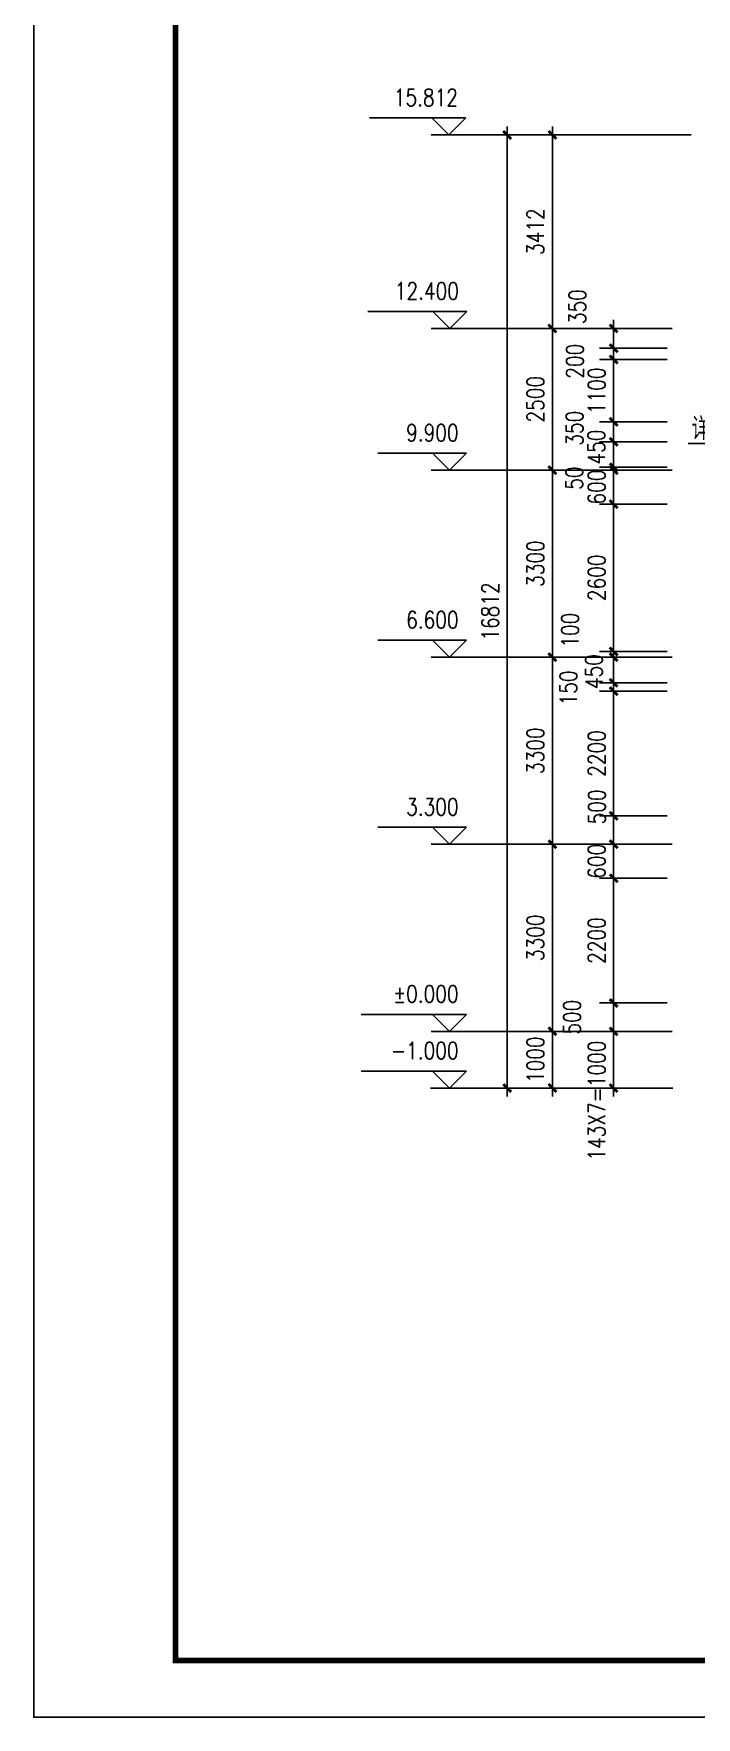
# Model space of a CAD drawing. Extents: x 12400 to 217743, y 90685 to 209848.
# Drawn here: x 12405 to 24093, y 136580 to 166280 of the extents above; entities that cross this region are included whole.
import ezdxf
from ezdxf.enums import TextEntityAlignment as Align

# ---------------------------------------------------------------- set-up
doc = ezdxf.new("R2010")
doc.units = 0
doc.header["$LTSCALE"] = 200
doc.layers.get('0').update_dxf_attribs({"linetype": 'CONTINUOUS'})
doc.layers.get('DEFPOINTS').update_dxf_attribs({"linetype": 'CONTINUOUS'})
for name, color, linetype in [('BZ', 11, 'CONTINUOUS'), ('PUB_DIM', 3, 'CONTINUOUS'), ('PUB_TITLE', 143, 'CONTINUOUS')]:
    doc.layers.add(name, color=color, linetype=linetype)
doc.styles.add('DIM_FONT', font='SIMPLEX', dxfattribs={"width": 0.8})
doc.styles.add('HZ', font='txt', dxfattribs={"bigfont": 'hztxt'})
doc.dimstyles.new('AXIS', dxfattribs={"dimtxt": 300, "dimasz": 1, "dimexe": 250, "dimexo": 300, "dimgap": 150, "dimtad": 1, "dimdec": 0, "dimzin": 0, "dimdsep": 46, "dimtxsty": 'DIM_FONT', "dimblk": '_DIMX', "dimblk1": '_DIMX', "dimblk2": '_DIMX', "dimcen": 2.5, "dimse1": 1, "dimse2": 1, "dimclrt": 7, "dimadec": 0, "dimazin": 0, "dimtfac": 1, "dimtdec": 0, "dimtix": 1, "dimtmove": 2, "dimatfit": 3, "dimldrblk": '_DIMX', "dimfxl": 0, "dimtolj": 1, "dimtzin": 0, "dimarcsym": 0})
doc.dimstyles.new('DIMN', dxfattribs={"dimtxt": 300, "dimasz": 1, "dimexe": 250, "dimexo": 300, "dimgap": 150, "dimtad": 1, "dimdec": 0, "dimzin": 0, "dimdsep": 46, "dimtxsty": 'DIM_FONT', "dimblk": '_DIMX', "dimblk1": '_DIMX', "dimblk2": '_DIMX', "dimcen": 2.5, "dimclrt": 7, "dimadec": 0, "dimazin": 0, "dimtfac": 1, "dimtdec": 0, "dimtix": 1, "dimtmove": 2, "dimatfit": 3, "dimldrblk": '_DIMX', "dimfxl": 0, "dimtolj": 1, "dimtzin": 0, "dimarcsym": 0})

# ---------------------------------------------------------------- blocks, each defined once
blk = doc.blocks.new('_DIMX')
blk.add_line((-150, 0), (150, 0))
at = {"const_width": 50}
blk.add_lwpolyline([(-70, -70), (70, 70)], dxfattribs=at)
blk = doc.blocks.new('*D2310')
at = {"layer": 'DEFPOINTS', "color": 0}
for p in [(20554, 161081), (20554, 158581), (21554, 158581)]:
    blk.add_point(p, dxfattribs=at)
at = {"layer": 'PUB_DIM', "color": 0, "lineweight": -2}
blk.add_line((21554, 161080), (21554, 158582), dxfattribs=at)
for p, rotation in [((21554, 161081), 90), ((21554, 158581), 270)]:
    blk.add_blockref('_DIMX', p, dxfattribs=dict(at, rotation=rotation))
at = {"layer": 'PUB_DIM', "color": 7, "insert": (21254, 159831), "char_height": 300, "attachment_point": 5, "rotation": 90, "style": 'DIM_FONT'}
blk.add_mtext('\\A1;2500', dxfattribs=at)
blk = doc.blocks.new('*D2311')
at = {"layer": 'DEFPOINTS', "color": 0}
for p in [(20554, 158581), (20554, 155281), (21554, 155281)]:
    blk.add_point(p, dxfattribs=at)
at = {"layer": 'PUB_DIM', "color": 0, "lineweight": -2}
blk.add_line((21554, 158580), (21554, 155282), dxfattribs=at)
for p, rotation in [((21554, 158581), 90), ((21554, 155281), 270)]:
    blk.add_blockref('_DIMX', p, dxfattribs=dict(at, rotation=rotation))
at = {"layer": 'PUB_DIM', "color": 7, "insert": (21254, 156931), "char_height": 300, "attachment_point": 5, "rotation": 90, "style": 'DIM_FONT'}
blk.add_mtext('\\A1;3300', dxfattribs=at)
blk = doc.blocks.new('*D2312')
at = {"layer": 'DEFPOINTS', "color": 0}
for p in [(20554, 155281), (20554, 151981), (21554, 151981)]:
    blk.add_point(p, dxfattribs=at)
at = {"layer": 'PUB_DIM', "color": 0, "lineweight": -2}
blk.add_line((21554, 155280), (21554, 151982), dxfattribs=at)
for p, rotation in [((21554, 155281), 90), ((21554, 151981), 270)]:
    blk.add_blockref('_DIMX', p, dxfattribs=dict(at, rotation=rotation))
at = {"layer": 'PUB_DIM', "color": 7, "insert": (21254, 153631), "char_height": 300, "attachment_point": 5, "rotation": 90, "style": 'DIM_FONT'}
blk.add_mtext('\\A1;3300', dxfattribs=at)
blk = doc.blocks.new('*D2313')
at = {"layer": 'DEFPOINTS', "color": 0}
for p in [(20554, 151981), (20554, 148681), (21554, 148681)]:
    blk.add_point(p, dxfattribs=at)
at = {"layer": 'PUB_DIM', "color": 0, "lineweight": -2}
blk.add_line((21554, 151980), (21554, 148682), dxfattribs=at)
for p, rotation in [((21554, 151981), 90), ((21554, 148681), 270)]:
    blk.add_blockref('_DIMX', p, dxfattribs=dict(at, rotation=rotation))
at = {"layer": 'PUB_DIM', "color": 7, "insert": (21254, 150331), "char_height": 300, "attachment_point": 5, "rotation": 90, "style": 'DIM_FONT'}
blk.add_mtext('\\A1;3300', dxfattribs=at)
blk = doc.blocks.new('*D2314')
at = {"layer": 'DEFPOINTS', "color": 0}
for p in [(23505, 164493), (20758, 147681), (23137, 147681)]:
    blk.add_point(p, dxfattribs=at)
at = {"layer": 'PUB_DIM', "color": 0, "lineweight": -2}
blk.add_line((20758, 164492), (20758, 147682), dxfattribs=at)
for p, rotation in [((20758, 164493), 90), ((20758, 147681), 270)]:
    blk.add_blockref('_DIMX', p, dxfattribs=dict(at, rotation=rotation))
at = {"layer": 'PUB_DIM', "color": 7, "insert": (20458, 156087), "char_height": 300, "attachment_point": 5, "rotation": 90, "style": 'DIM_FONT'}
blk.add_mtext('\\A1;16812', dxfattribs=at)
blk = doc.blocks.new('*D2315')
at = {"layer": 'DEFPOINTS', "color": 0}
for p in [(23578, 161081), (22635, 160731), (23578, 160731)]:
    blk.add_point(p, dxfattribs=at)
at = {"layer": 'PUB_DIM', "color": 0, "lineweight": -2}
for p, q in [((23578, 161081), (22385, 161081)), ((22635, 161080), (22635, 160732)), ((23578, 160731), (22385, 160731))]:
    blk.add_line(p, q, dxfattribs=at)
for p, rotation in [((22635, 161081), 90), ((22635, 160731), 270)]:
    blk.add_blockref('_DIMX', p, dxfattribs=dict(at, rotation=rotation))
at = {"layer": 'PUB_DIM', "color": 7, "insert": (21996, 161463), "char_height": 300, "attachment_point": 5, "rotation": 90, "style": 'DIM_FONT'}
blk.add_mtext('\\A1;350', dxfattribs=at)
blk = doc.blocks.new('*D2316')
at = {"layer": 'DEFPOINTS', "color": 0}
for p in [(23578, 158581), (22635, 157981), (23578, 157981)]:
    blk.add_point(p, dxfattribs=at)
at = {"layer": 'PUB_DIM', "color": 0, "lineweight": -2}
for p, q in [((23578, 158581), (22385, 158581)), ((22635, 158582), (22635, 158583)), ((22635, 158581), (22635, 157981)), ((23578, 157981), (22385, 157981)), ((22635, 157980), (22635, 157979))]:
    blk.add_line(p, q, dxfattribs=at)
for p, rotation in [((22635, 158581), 270), ((22635, 157981), 90)]:
    blk.add_blockref('_DIMX', p, dxfattribs=dict(at, rotation=rotation))
at = {"layer": 'PUB_DIM', "color": 7, "insert": (22335, 158281), "char_height": 300, "attachment_point": 5, "rotation": 90, "style": 'DIM_FONT'}
blk.add_mtext('\\A1;600', dxfattribs=at)
blk = doc.blocks.new('*D2317')
at = {"layer": 'DEFPOINTS', "color": 0}
for p in [(23578, 155281), (22635, 154831), (23578, 154831)]:
    blk.add_point(p, dxfattribs=at)
at = {"layer": 'PUB_DIM', "color": 0, "lineweight": -2}
for p, q in [((23578, 155281), (22385, 155281)), ((22635, 155280), (22635, 154832)), ((23578, 154831), (22385, 154831))]:
    blk.add_line(p, q, dxfattribs=at)
for p, rotation in [((22635, 155281), 90), ((22635, 154831), 270)]:
    blk.add_blockref('_DIMX', p, dxfattribs=dict(at, rotation=rotation))
at = {"layer": 'PUB_DIM', "color": 7, "insert": (22286, 155026), "char_height": 300, "attachment_point": 5, "rotation": 90, "style": 'DIM_FONT'}
blk.add_mtext('\\A1;450', dxfattribs=at)
blk = doc.blocks.new('*D2318')
at = {"layer": 'DEFPOINTS', "color": 0}
for p in [(23578, 151981), (22635, 151381), (23578, 151381)]:
    blk.add_point(p, dxfattribs=at)
at = {"layer": 'PUB_DIM', "color": 0, "lineweight": -2}
for p, q in [((23578, 151981), (22385, 151981)), ((22635, 151982), (22635, 151983)), ((22635, 151981), (22635, 151381)), ((23578, 151381), (22385, 151381)), ((22635, 151380), (22635, 151379))]:
    blk.add_line(p, q, dxfattribs=at)
for p, rotation in [((22635, 151981), 270), ((22635, 151381), 90)]:
    blk.add_blockref('_DIMX', p, dxfattribs=dict(at, rotation=rotation))
at = {"layer": 'PUB_DIM', "color": 7, "insert": (22335, 151681), "char_height": 300, "attachment_point": 5, "rotation": 90, "style": 'DIM_FONT'}
blk.add_mtext('\\A1;600', dxfattribs=at)
blk = doc.blocks.new('*D2319')
at = {"layer": 'DEFPOINTS', "color": 0}
for p in [(21554, 164493), (23864, 164493), (20554, 161081)]:
    blk.add_point(p, dxfattribs=at)
at = {"layer": 'PUB_DIM', "color": 0, "lineweight": -2}
for p, q in [((23864, 164493), (21304, 164493)), ((21554, 161082), (21554, 164492)), ((20554, 161081), (21804, 161081))]:
    blk.add_line(p, q, dxfattribs=at)
for p, rotation in [((21554, 164493), 90), ((21554, 161081), 270)]:
    blk.add_blockref('_DIMX', p, dxfattribs=dict(at, rotation=rotation))
at = {"layer": 'PUB_DIM', "color": 7, "insert": (21254, 162787), "char_height": 300, "attachment_point": 5, "rotation": 90, "style": 'DIM_FONT'}
blk.add_mtext('\\A1;3412', dxfattribs=at)
blk = doc.blocks.new('*D2320')
at = {"layer": 'DEFPOINTS', "color": 0}
for p in [(23578, 160731), (22635, 160531), (23578, 160531)]:
    blk.add_point(p, dxfattribs=at)
at = {"layer": 'PUB_DIM', "color": 0, "lineweight": -2}
for p, q in [((23578, 160731), (22385, 160731)), ((22635, 160732), (22635, 160733)), ((22635, 160731), (22635, 160531)), ((23578, 160531), (22385, 160531)), ((22635, 160530), (22635, 160529))]:
    blk.add_line(p, q, dxfattribs=at)
for p, rotation in [((22635, 160731), 270), ((22635, 160531), 90)]:
    blk.add_blockref('_DIMX', p, dxfattribs=dict(at, rotation=rotation))
at = {"layer": 'PUB_DIM', "color": 7, "insert": (21951, 160502), "char_height": 300, "attachment_point": 5, "rotation": 90, "style": 'DIM_FONT'}
blk.add_mtext('\\A1;200', dxfattribs=at)
blk = doc.blocks.new('*D2321')
at = {"layer": 'DEFPOINTS', "color": 0}
for p in [(23578, 157981), (22635, 155381), (23578, 155381)]:
    blk.add_point(p, dxfattribs=at)
at = {"layer": 'PUB_DIM', "color": 0, "lineweight": -2}
for p, q in [((23578, 157981), (22385, 157981)), ((22635, 157980), (22635, 155382)), ((23578, 155381), (22385, 155381))]:
    blk.add_line(p, q, dxfattribs=at)
for p, rotation in [((22635, 157981), 90), ((22635, 155381), 270)]:
    blk.add_blockref('_DIMX', p, dxfattribs=dict(at, rotation=rotation))
at = {"layer": 'PUB_DIM', "color": 7, "insert": (22335, 156681), "char_height": 300, "attachment_point": 5, "rotation": 90, "style": 'DIM_FONT'}
blk.add_mtext('\\A1;2600', dxfattribs=at)
blk = doc.blocks.new('*D2322')
at = {"layer": 'DEFPOINTS', "color": 0}
for p in [(23578, 155381), (22635, 155281), (23578, 155281)]:
    blk.add_point(p, dxfattribs=at)
at = {"layer": 'PUB_DIM', "color": 0, "lineweight": -2}
for p, q in [((23578, 155381), (22385, 155381)), ((22635, 155382), (22635, 155383)), ((22635, 155381), (22635, 155281)), ((23578, 155281), (22385, 155281)), ((22635, 155280), (22635, 155279))]:
    blk.add_line(p, q, dxfattribs=at)
for p, rotation in [((22635, 155381), 270), ((22635, 155281), 90)]:
    blk.add_blockref('_DIMX', p, dxfattribs=dict(at, rotation=rotation))
at = {"layer": 'PUB_DIM', "color": 7, "insert": (21866, 155757), "char_height": 300, "attachment_point": 5, "rotation": 90, "style": 'DIM_FONT'}
blk.add_mtext('\\A1;100', dxfattribs=at)
blk = doc.blocks.new('*D2323')
at = {"layer": 'DEFPOINTS', "color": 0}
for p in [(23578, 154831), (22635, 154681), (23578, 154681)]:
    blk.add_point(p, dxfattribs=at)
at = {"layer": 'PUB_DIM', "color": 0, "lineweight": -2}
for p, q in [((23578, 154831), (22385, 154831)), ((22635, 154832), (22635, 154833)), ((22635, 154831), (22635, 154681)), ((23578, 154681), (22385, 154681)), ((22635, 154680), (22635, 154679))]:
    blk.add_line(p, q, dxfattribs=at)
for p, rotation in [((22635, 154831), 270), ((22635, 154681), 90)]:
    blk.add_blockref('_DIMX', p, dxfattribs=dict(at, rotation=rotation))
at = {"layer": 'PUB_DIM', "color": 7, "insert": (21838, 154738), "char_height": 300, "attachment_point": 5, "rotation": 90, "style": 'DIM_FONT'}
blk.add_mtext('\\A1;150', dxfattribs=at)
blk = doc.blocks.new('*D2324')
at = {"layer": 'DEFPOINTS', "color": 0}
for p in [(23578, 154681), (22635, 152481), (23578, 152481)]:
    blk.add_point(p, dxfattribs=at)
at = {"layer": 'PUB_DIM', "color": 0, "lineweight": -2}
for p, q in [((23578, 154681), (22385, 154681)), ((22635, 154680), (22635, 152482)), ((23578, 152481), (22385, 152481))]:
    blk.add_line(p, q, dxfattribs=at)
for p, rotation in [((22635, 154681), 90), ((22635, 152481), 270)]:
    blk.add_blockref('_DIMX', p, dxfattribs=dict(at, rotation=rotation))
at = {"layer": 'PUB_DIM', "color": 7, "insert": (22335, 153581), "char_height": 300, "attachment_point": 5, "rotation": 90, "style": 'DIM_FONT'}
blk.add_mtext('\\A1;2200', dxfattribs=at)
blk = doc.blocks.new('*D2325')
at = {"layer": 'DEFPOINTS', "color": 0}
for p in [(23578, 152481), (22635, 151981), (23578, 151981)]:
    blk.add_point(p, dxfattribs=at)
at = {"layer": 'PUB_DIM', "color": 0, "lineweight": -2}
for p, q in [((23578, 152481), (22385, 152481)), ((22635, 152480), (22635, 151982)), ((23578, 151981), (22385, 151981))]:
    blk.add_line(p, q, dxfattribs=at)
for p, rotation in [((22635, 152481), 90), ((22635, 151981), 270)]:
    blk.add_blockref('_DIMX', p, dxfattribs=dict(at, rotation=rotation))
at = {"layer": 'PUB_DIM', "color": 7, "insert": (22339, 152641), "char_height": 300, "attachment_point": 5, "rotation": 90, "style": 'DIM_FONT'}
blk.add_mtext('\\A1;500', dxfattribs=at)
blk = doc.blocks.new('*D2326')
at = {"layer": 'DEFPOINTS', "color": 0}
for p in [(23578, 151381), (22635, 149181), (23578, 149181)]:
    blk.add_point(p, dxfattribs=at)
at = {"layer": 'PUB_DIM', "color": 0, "lineweight": -2}
for p, q in [((23578, 151381), (22385, 151381)), ((22635, 151380), (22635, 149182)), ((23578, 149181), (22385, 149181))]:
    blk.add_line(p, q, dxfattribs=at)
for p, rotation in [((22635, 151381), 90), ((22635, 149181), 270)]:
    blk.add_blockref('_DIMX', p, dxfattribs=dict(at, rotation=rotation))
at = {"layer": 'PUB_DIM', "color": 7, "insert": (22335, 150281), "char_height": 300, "attachment_point": 5, "rotation": 90, "style": 'DIM_FONT'}
blk.add_mtext('\\A1;2200', dxfattribs=at)
blk = doc.blocks.new('*D2327')
at = {"layer": 'DEFPOINTS', "color": 0}
for p in [(23578, 149181), (22635, 148681), (23578, 148681)]:
    blk.add_point(p, dxfattribs=at)
at = {"layer": 'PUB_DIM', "color": 0, "lineweight": -2}
for p, q in [((23578, 149181), (22385, 149181)), ((22635, 149180), (22635, 148682)), ((23578, 148681), (22385, 148681))]:
    blk.add_line(p, q, dxfattribs=at)
for p, rotation in [((22635, 149181), 90), ((22635, 148681), 270)]:
    blk.add_blockref('_DIMX', p, dxfattribs=dict(at, rotation=rotation))
at = {"layer": 'PUB_DIM', "color": 7, "insert": (21901, 148931), "char_height": 300, "attachment_point": 5, "rotation": 90, "style": 'DIM_FONT'}
blk.add_mtext('\\A1;500', dxfattribs=at)
blk = doc.blocks.new('*D2328')
at = {"layer": 'DEFPOINTS', "color": 0}
for p in [(23578, 160531), (22635, 159431), (23578, 159431)]:
    blk.add_point(p, dxfattribs=at)
at = {"layer": 'PUB_DIM', "color": 0, "lineweight": -2}
for p, q in [((23578, 160531), (22385, 160531)), ((22635, 160530), (22635, 159432)), ((23578, 159431), (22385, 159431))]:
    blk.add_line(p, q, dxfattribs=at)
for p, rotation in [((22635, 160531), 90), ((22635, 159431), 270)]:
    blk.add_blockref('_DIMX', p, dxfattribs=dict(at, rotation=rotation))
at = {"layer": 'PUB_DIM', "color": 7, "insert": (22335, 159981), "char_height": 300, "attachment_point": 5, "rotation": 90, "style": 'DIM_FONT'}
blk.add_mtext('\\A1;1100', dxfattribs=at)
blk = doc.blocks.new('*D2329')
at = {"layer": 'DEFPOINTS', "color": 0}
for p in [(23578, 159431), (22635, 159081), (23578, 159081)]:
    blk.add_point(p, dxfattribs=at)
at = {"layer": 'PUB_DIM', "color": 0, "lineweight": -2}
for p, q in [((23578, 159431), (22385, 159431)), ((22635, 159430), (22635, 159082)), ((23578, 159081), (22385, 159081))]:
    blk.add_line(p, q, dxfattribs=at)
for p, rotation in [((22635, 159431), 90), ((22635, 159081), 270)]:
    blk.add_blockref('_DIMX', p, dxfattribs=dict(at, rotation=rotation))
at = {"layer": 'PUB_DIM', "color": 7, "insert": (21945, 159320), "char_height": 300, "attachment_point": 5, "rotation": 90, "style": 'DIM_FONT'}
blk.add_mtext('\\A1;350', dxfattribs=at)
blk = doc.blocks.new('*D2330')
at = {"layer": 'DEFPOINTS', "color": 0}
for p in [(23578, 148681), (22635, 147681), (23679, 147681)]:
    blk.add_point(p, dxfattribs=at)
at = {"layer": 'PUB_DIM', "color": 0, "lineweight": -2}
for p, q in [((23578, 148681), (22385, 148681)), ((22635, 148680), (22635, 147682)), ((23679, 147681), (22385, 147681))]:
    blk.add_line(p, q, dxfattribs=at)
for p, rotation in [((22635, 148681), 90), ((22635, 147681), 270)]:
    blk.add_blockref('_DIMX', p, dxfattribs=dict(at, rotation=rotation))
at = {"layer": 'PUB_DIM', "color": 7, "insert": (22335, 147458), "char_height": 300, "attachment_point": 5, "rotation": 90, "style": 'DIM_FONT'}
blk.add_mtext('\\A1;143X7=1000', dxfattribs=at)
blk = doc.blocks.new('*D2337')
at = {"layer": 'DEFPOINTS', "color": 0}
for p in [(20554, 148681), (20554, 147681), (21554, 147681)]:
    blk.add_point(p, dxfattribs=at)
at = {"layer": 'PUB_DIM', "color": 0, "lineweight": -2}
for p, q in [((21554, 148682), (21554, 148683)), ((21554, 148681), (21554, 147681)), ((21554, 147680), (21554, 147679))]:
    blk.add_line(p, q, dxfattribs=at)
for p, rotation in [((21554, 148681), 270), ((21554, 147681), 90)]:
    blk.add_blockref('_DIMX', p, dxfattribs=dict(at, rotation=rotation))
at = {"layer": 'PUB_DIM', "color": 7, "insert": (21254, 148181), "char_height": 300, "attachment_point": 5, "rotation": 90, "style": 'DIM_FONT'}
blk.add_mtext('\\A1;1000', dxfattribs=at)
blk = doc.blocks.new('*D2349')
at = {"layer": 'DEFPOINTS', "color": 0}
for p in [(23578, 159081), (22635, 158631), (23578, 158631)]:
    blk.add_point(p, dxfattribs=at)
at = {"layer": 'PUB_DIM', "color": 0, "lineweight": -2}
for p, q in [((23578, 159081), (22385, 159081)), ((22635, 159080), (22635, 158632)), ((23578, 158631), (22385, 158631))]:
    blk.add_line(p, q, dxfattribs=at)
for p, rotation in [((22635, 159081), 90), ((22635, 158631), 270)]:
    blk.add_blockref('_DIMX', p, dxfattribs=dict(at, rotation=rotation))
at = {"layer": 'PUB_DIM', "color": 7, "insert": (22329, 158987), "char_height": 300, "attachment_point": 5, "rotation": 90, "style": 'DIM_FONT'}
blk.add_mtext('\\A1;450', dxfattribs=at)
blk = doc.blocks.new('*D2350')
at = {"layer": 'DEFPOINTS', "color": 0}
for p in [(23578, 158631), (22635, 158581), (23578, 158581)]:
    blk.add_point(p, dxfattribs=at)
at = {"layer": 'PUB_DIM', "color": 0, "lineweight": -2}
for p, q in [((23578, 158631), (22385, 158631)), ((22635, 158632), (22635, 158633)), ((22635, 158631), (22635, 158581)), ((23578, 158581), (22385, 158581)), ((22635, 158580), (22635, 158579))]:
    blk.add_line(p, q, dxfattribs=at)
for p, rotation in [((22635, 158631), 270), ((22635, 158581), 90)]:
    blk.add_blockref('_DIMX', p, dxfattribs=dict(at, rotation=rotation))
at = {"layer": 'PUB_DIM', "color": 7, "insert": (21940, 158440), "char_height": 300, "attachment_point": 5, "rotation": 90, "style": 'DIM_FONT'}
blk.add_mtext('\\A1;50', dxfattribs=at)

msp = doc.modelspace()

# ---------------------------------------------------------------- linework, layer by layer
at = {"layer": 'BZ'}
msp.add_line((23949.074, 159050.925), (25685.818, 159050.925), dxfattribs=at)
at = {"layer": 'PUB_DIM'}
for p, q in [((20026.446, 164792.9), (18329.303, 164792.9)), ((19426.446, 164792.9), (19726.446, 164492.9)), ((19726.446, 164492.9), (20026.446, 164792.9)), ((24000.079, 164492.9), (19414.887, 164492.9)), ((20043.936, 161380.76), (18301.079, 161380.76)), ((19443.936, 161380.76), (19743.936, 161080.76)), ((19743.936, 161080.76), (20043.936, 161380.76)), ((23664.357, 161080.76), (19414.887, 161080.76)), ((18478.274, 158880.76), (20038.274, 158880.76)), ((19438.274, 158880.76), (19738.274, 158580.76)), ((19738.274, 158580.76), (20038.274, 158880.76)), ((23664.357, 158580.76), (19414.887, 158580.76)), ((18478.274, 155580.76), (20038.274, 155580.76)), ((19438.274, 155580.76), (19738.274, 155280.76)), ((19738.274, 155280.76), (20038.274, 155580.76)), ((23664.357, 155280.76), (19414.887, 155280.76)), ((18478.274, 152280.76), (20038.274, 152280.76)), ((19438.274, 152280.76), (19738.274, 151980.76)), ((19738.274, 151980.76), (20038.274, 152280.76)), ((23664.357, 151980.76), (19414.887, 151980.76)), ((18181.131, 148980.76), (20038.274, 148980.76)), ((19438.274, 148980.76), (19738.274, 148680.76)), ((19738.274, 148680.76), (20038.274, 148980.76)), ((23664.357, 148680.76), (19414.887, 148680.76)), ((18181.131, 147980.76), (20038.274, 147980.76)), ((19438.274, 147980.76), (19738.274, 147680.76)), ((19738.274, 147680.76), (20038.274, 147980.76)), ((23678.923, 147680.76), (19406.624, 147680.76))]:
    msp.add_line(p, q, dxfattribs=at)
at = {"layer": 'PUB_TITLE'}
msp.add_lwpolyline([(96505.091, 136580.05), (12405.091, 136580.05), (12405.091, 195980.05), (96505.091, 195980.05)], close=True, dxfattribs=at)
at = {"layer": 'PUB_TITLE', "const_width": 100}
msp.add_lwpolyline([(95505.091, 137580.05), (95505.091, 194980.05), (14905.091, 194980.05), (14905.091, 137580.05)], close=True, dxfattribs=at)

# ---------------------------------------------------------------- texts
at = {"color": 7, "style": 'HZ', "width": 0.8}
msp.add_text('详建施', height=400, dxfattribs=at).set_placement((24010.496, 159111.687))
at = {"layer": 'PUB_DIM', "style": 'DIM_FONT', "width": 0.8}
for s, p in [('15.812', (19888.446, 165002.9)), ('12.400', (19905.936, 161590.76)), ('9.900', (19900.274, 159090.76)), ('6.600', (19900.274, 155790.76)), ('3.300', (19900.274, 152490.76)), ('%%p0.000', (19900.274, 149190.76)), ('-1.000', (19900.274, 148190.76))]:
    msp.add_text(s, height=300, dxfattribs=at).set_placement(p, align=Align.RIGHT)

# ---------------------------------------------------------------- dimensions: what is measured, and where the dimension line sits
at = {"layer": 'PUB_DIM'}
dim = msp.add_linear_dim(base=(20757.583, 147680.76), p1=(23505.188, 164492.9), p2=(23137.351, 147680.76), angle=270, dimstyle='AXIS', dxfattribs=at)
dim.commit()
dim.dimension.update_dxf_attribs({"geometry": '*D2314', "text_midpoint": (20457.583, 156086.83)})
dim = msp.add_linear_dim(base=(21553.554, 164492.9), p1=(20553.554, 161080.756), p2=(23863.736, 164492.9), angle=270, dimstyle='DIMN', override={"dimexo": 0, "dimblk1": '_DIMX', "dimblk2": '_DIMX', "dimsah": 1}, dxfattribs=at)
dim.commit()
dim.dimension.update_dxf_attribs({"geometry": '*D2319', "text_midpoint": (21253.554, 162786.828)})
for base, p1, p2, picture, middle in [((22635.135, 160730.76), (23577.651, 161080.756), (23577.651, 160730.76), '*D2315', (21995.914, 161463.122)), ((22635.135, 160530.76), (23577.651, 160730.76), (23577.651, 160530.76), '*D2320', (21950.998, 160502.472)), ((22635.135, 159080.76), (23577.651, 159430.76), (23577.651, 159080.76), '*D2329', (21945.158, 159320.36)), ((22635.135, 158630.76), (23577.651, 159080.76), (23577.651, 158630.76), '*D2349', (22328.824, 158987.105)), ((22635.135, 158580.756), (23577.651, 158630.76), (23577.651, 158580.756), '*D2350', (21939.925, 158440.413)), ((22635.135, 155280.756), (23577.651, 155380.76), (23577.651, 155280.756), '*D2322', (21866.049, 155756.535)), ((22635.135, 154830.76), (23577.651, 155280.756), (23577.651, 154830.76), '*D2317', (22285.608, 155025.852)), ((22635.135, 154680.76), (23577.651, 154830.76), (23577.651, 154680.76), '*D2323', (21838.289, 154738.448)), ((22635.135, 151980.756), (23577.651, 152480.76), (23577.651, 151980.756), '*D2325', (22338.722, 152641.334)), ((22635.135, 148680.756), (23577.651, 149180.76), (23577.651, 148680.756), '*D2327', (21901.306, 148930.758))]:
    dim = msp.add_linear_dim(base=base, p1=p1, p2=p2, angle=270, dimstyle='DIMN', override={"dimexo": 0, "dimblk1": '_DIMX', "dimblk2": '_DIMX', "dimsah": 1}, dxfattribs=at)
    dim.commit()
    dim.dimension.update_dxf_attribs({"geometry": picture, "text_midpoint": middle, "dimtype": 161})
for p1, p2, picture, middle in [((20553.554, 161080.756), (20553.554, 158580.756), '*D2310', (21253.554, 159830.756)), ((20553.554, 158580.756), (20553.554, 155280.756), '*D2311', (21253.554, 156930.756)), ((20553.554, 155280.756), (20553.554, 151980.756), '*D2312', (21253.554, 153630.756)), ((20553.554, 151980.756), (20553.554, 148680.76), '*D2313', (21253.554, 150330.758)), ((20553.554, 148680.76), (20553.554, 147680.76), '*D2337', (21253.554, 148180.76))]:
    dim = msp.add_aligned_dim(p1=p1, p2=p2, distance=1000, dimstyle='AXIS', dxfattribs=at)
    dim.commit()
    dim.dimension.update_dxf_attribs({"geometry": picture, "text_midpoint": middle})
for p1, p2, picture, middle in [((23577.651, 160530.76), (23577.651, 159430.76), '*D2328', (22335.135, 159980.76)), ((23577.651, 158580.756), (23577.651, 157980.76), '*D2316', (22335.135, 158280.758)), ((23577.651, 157980.76), (23577.651, 155380.76), '*D2321', (22335.135, 156680.76)), ((23577.651, 154680.76), (23577.651, 152480.76), '*D2324', (22335.135, 153580.76)), ((23577.651, 151980.756), (23577.651, 151380.76), '*D2318', (22335.135, 151680.758)), ((23577.651, 151380.76), (23577.651, 149180.76), '*D2326', (22335.135, 150280.76))]:
    dim = msp.add_aligned_dim(p1=p1, p2=p2, distance=-942.516, dimstyle='DIMN', override={"dimexo": 0, "dimblk1": '_DIMX', "dimblk2": '_DIMX', "dimsah": 1}, dxfattribs=at)
    dim.commit()
    dim.dimension.update_dxf_attribs({"geometry": picture, "text_midpoint": middle})
dim = msp.add_linear_dim(base=(22635.135, 147680.76), p1=(23577.651, 148680.756), p2=(23678.923, 147680.76), angle=90, text='143X7=<>', dimstyle='DIMN', override={"dimexo": 0, "dimblk1": '_DIMX', "dimblk2": '_DIMX', "dimsah": 1}, dxfattribs=at)
dim.commit()
dim.dimension.update_dxf_attribs({"geometry": '*D2330', "text_midpoint": (22335.135, 147458.064), "dimtype": 160})

doc.saveas('drawing.dxf')
